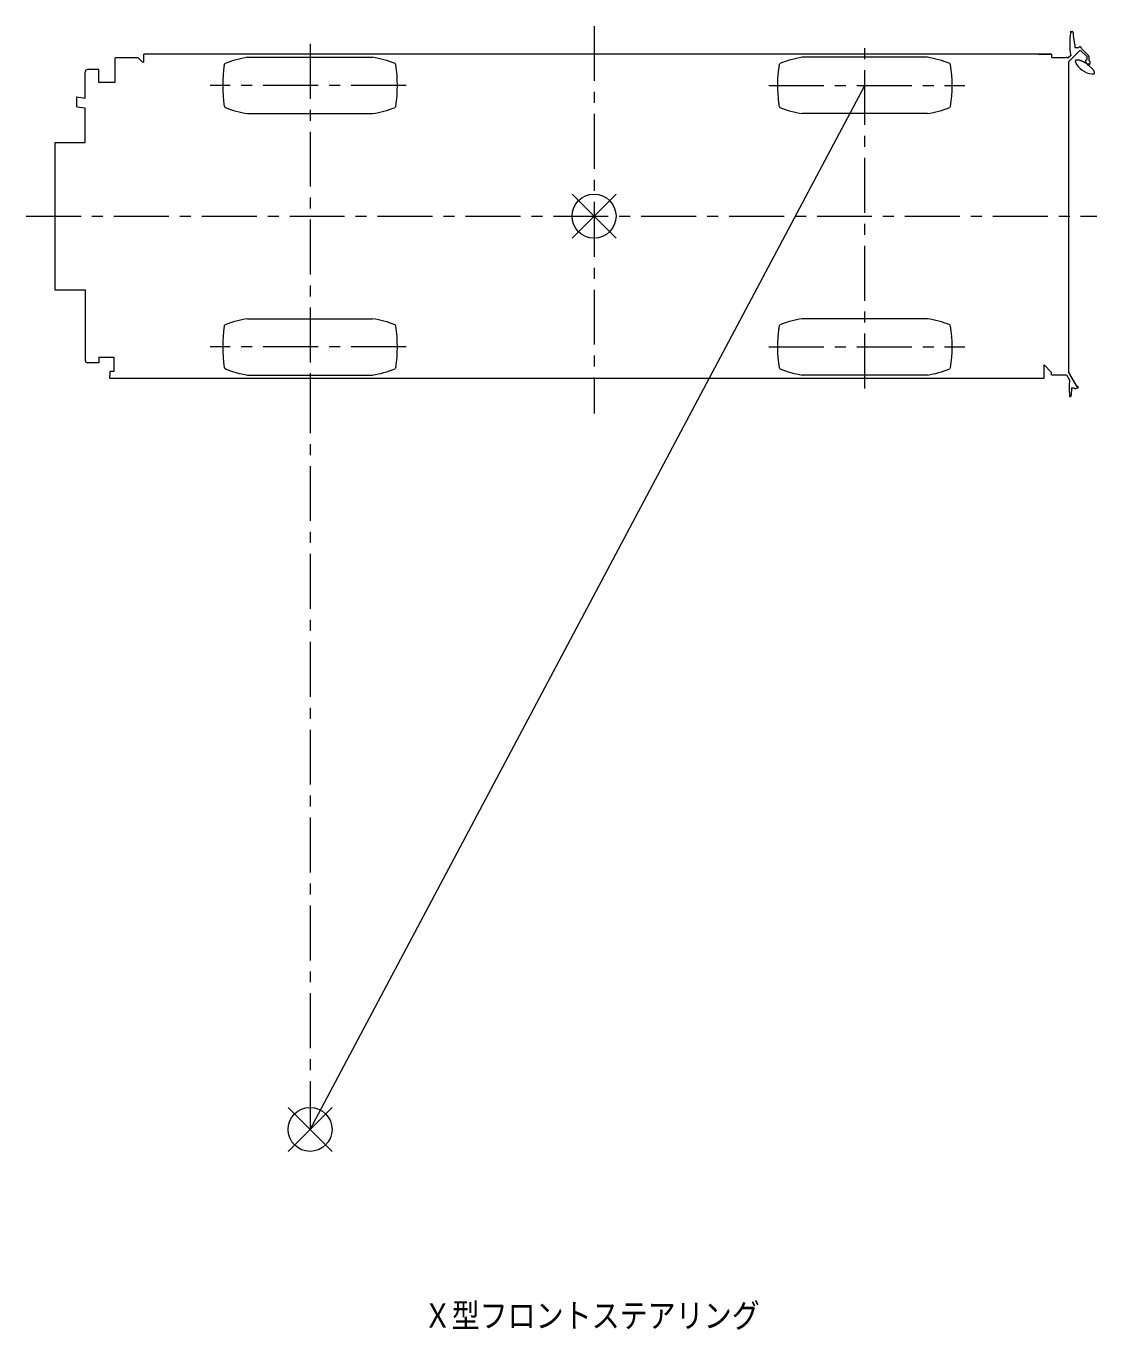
# Model space of a CAD drawing. Units: millimetres on the paper. Extents: x -420 to 420, y -297 to 297.
# Drawn here: x 92 to 189.5, y 41 to 159.7 of the extents above; entities that cross this region are included whole.
import ezdxf
from ezdxf.enums import TextEntityAlignment as Align

# ---------------------------------------------------------------- set-up
doc = ezdxf.new("R2010")
doc.units = ezdxf.units.MM
doc.linetypes.add('CHAIN1', pattern=[8, 5, -1, 1, -1])
doc.layers.add('0-0_0', color=7, linetype='Continuous', lineweight=18)
doc.styles.add('ＭＳ ゴシック', font='')
doc.styles.get('ＭＳ ゴシック').set_extended_font_data('MS Gothic')

msp = doc.modelspace()

# ---------------------------------------------------------------- linework, layer by layer
at = {"layer": '0-0_0', "linetype": 'CHAIN1'}
for p, q in [((143.676, 159.712), (143.676, 124.436)), ((117.826, 158.099), (117.826, 126.718)), ((168.326, 126.713), (168.326, 158.094)), ((126.56, 154.306), (108.735, 154.306)), ((159.591, 154.306), (177.417, 154.306)), ((91.972, 142.406), (189.452, 142.406)), ((126.56, 130.506), (108.735, 130.506)), ((159.591, 130.506), (177.417, 130.506)), ((117.826, 127.656), (117.826, 59.264))]:
    msp.add_line(p, q, dxfattribs=at)
at = {"layer": '0-0_0'}
for p, q in [((187.079, 159.231), (187.198, 159.231)), ((187.298, 159.131), (187.298, 158.841)), ((187.298, 158.843), (187.398, 158.031)), ((187.398, 158.031), (187.448, 158.031)), ((187.448, 158.031), (187.448, 157.771)), ((100.056, 156.747), (100.056, 154.562)), ((102.186, 156.807), (100.116, 156.807)), ((102.568, 156.424), (102.186, 156.807)), ((102.691, 156.424), (102.691, 157.156)), ((185.326, 157.156), (102.691, 157.156)), ((112.131, 156.871), (123.521, 156.871)), ((174.021, 156.871), (162.631, 156.871)), ((184.141, 157.156), (185.361, 157.156)), ((185.361, 156.856), (185.361, 157.156)), ((185.361, 156.856), (186.653, 156.856)), ((187.045, 157.011), (186.818, 156.783)), ((187.938, 157.519), (186.876, 156.457)), ((187.448, 157.771), (187.806, 157.771)), ((188.531, 156.941), (187.938, 157.519)), ((188.664, 157.078), (188.044, 157.682)), ((188.562, 156.687), (188.542, 156.675)), ((188.562, 156.687), (188.562, 156.882)), ((188.753, 156.592), (188.753, 156.882)), ((97.353, 153.156), (97.353, 155.526)), ((98.599, 155.749), (97.576, 155.749)), ((98.599, 154.562), (98.599, 155.749)), ((102.691, 156.424), (102.568, 156.424)), ((110.016, 156.196), (110.096, 156.316)), ((125.636, 156.196), (125.556, 156.316)), ((160.516, 156.196), (160.596, 156.316)), ((176.136, 156.196), (176.056, 156.316)), ((186.876, 156.457), (186.876, 128.171)), ((188.456, 156.615), (188.542, 156.675)), ((188.456, 156.43), (188.456, 156.615)), ((188.456, 156.43), (188.517, 156.371)), ((188.492, 156.302), (188.517, 156.371)), ((188.553, 156.186), (188.669, 156.29)), ((188.669, 156.29), (188.731, 156.259)), ((188.731, 156.259), (188.802, 156.257)), ((188.831, 156.459), (188.753, 156.592)), ((188.831, 156.273), (188.802, 156.257)), ((188.831, 156.273), (188.831, 156.459)), ((100.056, 154.562), (98.599, 154.562)), ((96.602, 152.365), (96.602, 153.265)), ((96.602, 153.265), (97.353, 153.156)), ((117.826, 59.264), (168.326, 154.306)), ((96.602, 152.365), (97.353, 152.255)), ((97.353, 149.106), (97.353, 152.255)), ((110.016, 152.416), (110.096, 152.296)), ((125.636, 152.416), (125.556, 152.296)), ((160.516, 152.416), (160.596, 152.296)), ((176.136, 152.416), (176.056, 152.296)), ((112.131, 151.741), (123.521, 151.741)), ((174.021, 151.741), (162.631, 151.741)), ((94.576, 149.106), (97.353, 149.106)), ((94.576, 149.106), (94.576, 135.706)), ((94.576, 135.706), (97.353, 135.706)), ((97.353, 135.706), (97.353, 129.286)), ((112.131, 133.071), (123.521, 133.071)), ((174.021, 133.071), (162.631, 133.071)), ((110.016, 132.396), (110.096, 132.516)), ((125.636, 132.396), (125.556, 132.516)), ((160.516, 132.396), (160.596, 132.516)), ((176.136, 132.396), (176.056, 132.516)), ((98.599, 129.562), (99.956, 129.562)), ((98.599, 129.562), (98.599, 129.063)), ((99.956, 129.562), (99.956, 128.256)), ((98.599, 129.063), (97.576, 129.063)), ((99.956, 128.256), (99.591, 128.256)), ((99.591, 128.256), (99.591, 127.896)), ((110.016, 128.616), (110.096, 128.496)), ((125.636, 128.616), (125.556, 128.496)), ((160.516, 128.616), (160.596, 128.496)), ((176.136, 128.616), (176.056, 128.496)), ((184.646, 127.656), (184.646, 128.859)), ((185.326, 128.179), (184.646, 128.859)), ((99.591, 127.896), (99.576, 127.896)), ((99.576, 127.896), (99.576, 127.656)), ((99.576, 127.656), (184.646, 127.656)), ((112.131, 127.941), (123.521, 127.941)), ((174.021, 127.941), (162.631, 127.941)), ((185.326, 127.956), (185.326, 128.179)), ((185.326, 127.956), (186.686, 127.956)), ((186.686, 127.956), (186.955, 127.49)), ((186.876, 128.171), (187.599, 126.921)), ((186.941, 126.086), (186.941, 126.033)), ((187.051, 125.981), (186.993, 125.981)), ((187.151, 126.741), (187.151, 126.431)), ((187.392, 126.741), (187.151, 126.741)), ((187.724, 126.741), (187.596, 126.741)), ((187.599, 126.921), (187.724, 126.921)), ((187.724, 126.921), (187.724, 126.741))]:
    msp.add_line(p, q, dxfattribs=at)
at = {"layer": '0-0_0', "color": 5}
for p, q in [((141.676, 140.406), (145.676, 144.406)), ((141.676, 144.406), (145.676, 140.406)), ((115.826, 61.264), (119.826, 57.264)), ((115.826, 57.264), (119.826, 61.264)), ((115.826, 61.264), (119.826, 57.264)), ((115.826, 57.264), (119.826, 61.264))]:
    msp.add_line(p, q, dxfattribs=at)
for centre in [(143.676, 142.406), (117.826, 59.264), (117.826, 59.264)]:
    msp.add_circle(centre, 2, dxfattribs=at)
at = {"layer": '0-0_0'}
for centre, radius, start, end in [((192.977, 158.081), 6, 169.92139, 190.07864), ((192.978, 158.081), 6.03, 169.19592, 169.68747), ((187.07, 159.156), 0.025, 169.68693, 270.00304), ((187.079, 159.206), 0.025, 92.23677, 170.72222), ((187.198, 159.131), 0.1, 0.00025, 90.00024), ((100.116, 156.747), 0.06, 89.99996, 180.00001), ((113.73, 147), 10, 99.20109, 111.30915), ((121.922, 147), 10, 68.69085, 80.79891), ((164.23, 147), 10, 99.2011, 111.30915), ((172.422, 147), 10, 68.69085, 80.79891), ((186.653, 156.633), 0.223, 42.31634, 90.00004), ((187.07, 157.006), 0.025, 90.00022, 168.80147), ((187.908, 157.681), 0.136, 0.37628, 138.55226), ((188.458, 156.867), 0.104, 359.99999, 45.77418), ((188.458, 156.867), 0.295, 359.99999, 45.77418), ((97.576, 155.526), 0.223, 89.99999, 179.99997), ((122.703, 154.306), 12.828, 171.52721, 188.47279), ((112.948, 154.306), 12.828, 351.52721, 8.47279), ((173.203, 154.306), 12.828, 171.52721, 187.32892), ((163.448, 154.306), 12.828, 351.52721, 8.47279), ((187.822, 156.497), 0.342, 174.11679, 177.95504), ((187.858, 156.532), 0.378, 183.43088, 187.26913), ((187.79, 156.46), 0.316, 162.95012, 166.78837), ((187.895, 156.564), 0.42, 191.00462, 194.84287), ((187.759, 156.421), 0.302, 150.27195, 154.1102), ((187.935, 156.594), 0.466, 197.13438, 200.97263), ((189.147, 157.156), 1.8, 203.14048, 265.82499), ((187.732, 156.379), 0.302, 137.02119, 140.85944), ((187.976, 156.621), 0.514, 202.13149, 205.96974), ((187.707, 156.337), 0.317, 124.42033, 128.25858), ((188.019, 156.645), 0.564, 206.25867, 210.09692), ((187.685, 156.292), 0.344, 113.37244, 117.21069), ((187.666, 156.246), 0.38, 104.1806, 108.01885), ((187.65, 156.199), 0.423, 96.71261, 100.55086), ((187.638, 156.151), 0.469, 90.66725, 94.5055), ((187.629, 156.103), 0.518, 85.73532, 89.57357), ((187.623, 156.054), 0.567, 81.65802, 85.49627), ((187.733, 156.178), 0.438, 89.54474, 93.67605), ((187.724, 156.13), 0.486, 84.47011, 88.60143), ((187.72, 156.082), 0.534, 80.3149, 84.44621), ((187.718, 156.033), 0.583, 76.85099, 80.9823), ((187.72, 155.984), 0.63, 73.91104, 78.04235), ((187.726, 155.936), 0.675, 71.37259, 75.5039), ((187.735, 155.888), 0.718, 69.14526, 73.27657), ((187.747, 155.841), 0.758, 67.16142, 71.29274), ((187.763, 155.795), 0.794, 65.36969, 69.501), ((187.782, 155.751), 0.828, 63.73027, 67.86159), ((187.805, 155.707), 0.858, 62.21181, 66.34313), ((187.83, 155.666), 0.884, 60.78908, 64.9204), ((187.858, 155.626), 0.905, 59.44136, 63.57268), ((187.889, 155.589), 0.923, 58.15121, 62.28252), ((187.923, 155.554), 0.936, 56.90357, 61.03489), ((187.959, 155.521), 0.945, 55.68507, 59.81639), ((188.022, 155.331), 1.033, 50.36476, 57.70301), ((188.108, 155.294), 1.011, 48.17899, 55.51724), ((188.199, 155.267), 0.974, 45.86017, 53.19843), ((188.292, 155.253), 0.923, 43.31882, 50.65708), ((188.387, 155.25), 0.858, 40.43436, 47.77261), ((188.481, 155.26), 0.782, 37.03179, 44.37005), ((188.573, 155.281), 0.697, 32.84039, 40.17865), ((188.661, 155.314), 0.605, 27.41683, 34.75509), ((188.745, 155.358), 0.51, 20.00195, 27.34021), ((188.822, 155.413), 0.42, 9.28781, 16.62607), ((189.092, 155.896), 0.541, 261.99093, 269.32919), ((189.074, 155.804), 0.448, 271.45544, 278.79369), ((189.045, 155.714), 0.366, 285.50483, 292.84308), ((189.004, 155.628), 0.312, 305.93742, 313.27567), ((188.953, 155.549), 0.303, 330.89536, 338.23362), ((188.892, 155.477), 0.345, 353.31194, 0.6502), ((113.73, 161.613), 10, 248.69085, 260.7989), ((121.922, 161.613), 10, 279.20109, 291.30915), ((173.203, 154.306), 12.828, 187.09167, 188.47279), ((164.23, 161.613), 10, 248.69085, 260.7989), ((172.422, 161.613), 10, 279.20109, 291.30915), ((113.73, 123.2), 10, 99.2011, 111.30915), ((121.922, 123.2), 10, 68.69085, 80.79891), ((164.23, 123.2), 10, 99.2011, 111.30915), ((172.422, 123.2), 10, 68.69085, 80.79891), ((122.703, 130.506), 12.828, 171.52721, 188.47279), ((112.948, 130.506), 12.828, 351.52721, 8.47279), ((173.203, 130.506), 12.828, 172.22989, 188.47279), ((173.203, 130.506), 12.828, 171.52721, 172.79209), ((163.448, 130.506), 12.828, 351.52721, 8.47279), ((97.576, 129.286), 0.223, 180.00003, 270.00001), ((113.73, 137.812), 10, 248.69085, 260.7989), ((121.922, 137.812), 10, 279.20109, 291.30915), ((164.23, 137.812), 10, 248.69085, 260.7989), ((172.422, 137.812), 10, 279.20109, 291.30915), ((195.134, 126.831), 8.205, 175.39343, 185.06906), ((186.961, 126.086), 0.02, 90.00013, 180.00002), ((186.993, 126.033), 0.052, 180.00013, 270.00004), ((187.034, 126.082), 0.102, 279.65342, 285.27842), ((187, 126.085), 0.119, 300.91106, 306.53606), ((186.966, 126.092), 0.146, 315.6093, 321.2343), ((186.933, 126.102), 0.178, 325.34433, 330.96933), ((186.902, 126.115), 0.213, 332.02103, 337.64603), ((186.871, 126.131), 0.247, 336.84495, 342.46995), ((186.843, 126.15), 0.28, 340.50759, 346.13259), ((186.816, 126.172), 0.311, 343.41122, 349.03622), ((186.792, 126.196), 0.34, 345.79987, 351.42487), ((186.77, 126.223), 0.366, 347.82864, 353.45364), ((186.751, 126.251), 0.389, 349.60065, 355.22565), ((186.735, 126.282), 0.409, 351.18755, 356.81255), ((186.722, 126.313), 0.425, 352.64134, 358.26634), ((186.712, 126.346), 0.437, 354.00149, 359.62649), ((186.705, 126.38), 0.445, 355.29951, 0.92451), ((186.702, 126.414), 0.45, 356.56202, 2.18702), ((187.494, 126.831), 0.136, 221.43214, 318.56786)]:
    msp.add_arc(centre, radius, start, end, dxfattribs=at)

# ---------------------------------------------------------------- texts
at = {"layer": '0-0_0', "style": 'ＭＳ ゴシック', "width": 0.85}
msp.add_text('Ｘ型フロントステアリング', height=2.199, dxfattribs=at).set_placement((128.162, 40.559), align=Align.BOTTOM_LEFT)

doc.saveas('drawing.dxf')
